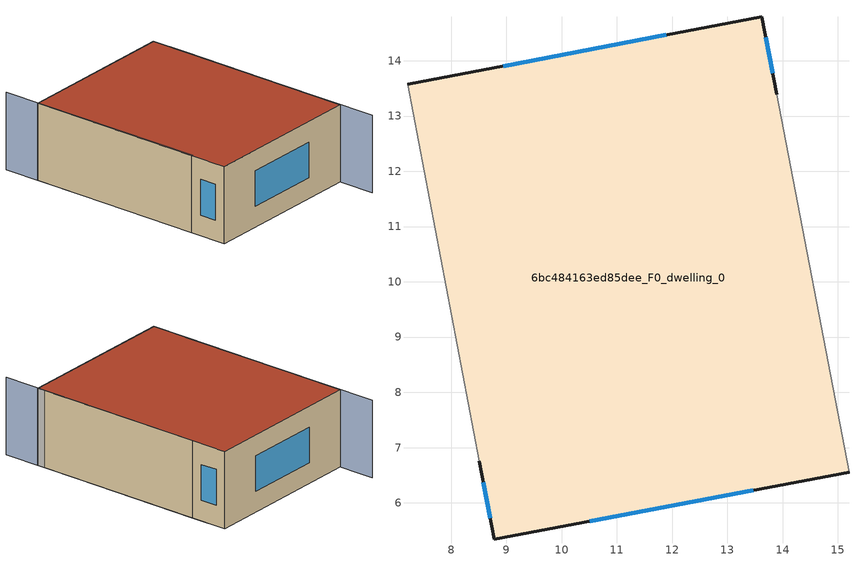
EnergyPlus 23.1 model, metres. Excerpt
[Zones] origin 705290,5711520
6bc484163ed85dee_F0_dwelling_0
 floor ground (EU_floor_Construction): 15.2,6.56 13.9,13.4 13.62,14.8 7.21,13.57 8.51,6.75 8.78,5.34 z0
 wall outside (EU_wall_Construction): 7.21,13.57 13.62,14.8 13.9,13.4 / 15.2,6.56 8.78,5.34 8.51,6.75 z0:3
 wall adiabatic (EU_wall_Construction): 8.51,6.75 7.21,13.57 / 13.9,13.4 15.2,6.56 z0:3
 window (EU_Window_Construction): 8.94,13.9 11.89,14.47 / 13.7,14.42 13.82,13.77 / 13.47,6.23 10.51,5.67 / 8.71,5.72 8.58,6.37 z0.81:2.19
 roof outside (EU_roof_Construction): 13.62,14.8 13.9,13.4 15.2,6.56 8.78,5.34 8.51,6.75 7.21,13.57 z3
shading: 6.94,14.96 8.54,6.76 / 15.47,5.16 13.89,13.39 z0:3
[Building]
EU S2 Campaign: North Axis=0; Terrain=City; Solar Distribution=FullExterior
[Site:Location]
London: Latitude=51.5; Longitude=-0.5; Time Zone=0; Elevation=25
[SizingPeriod:WeatherFileDays]
AnnualSizingPeriod: Begin Month=1; Begin Day of Month=1; End Month=12; End Day of Month=31; Day of Week for Start Day=Monday; Use Weather File Daylight Saving Period=No; Use Weather File Rain and Snow Indicators=No
[MATERIAL]
EU_InternalMass_Material: Roughness=MediumRough; Thickness=0.1; Conductivity=1; Density=1800; Specific Heat=900; Thermal Absorptance=0.9; Solar Absorptance=0.7; Visible Absorptance=0.7
[MATERIAL:NOMASS] Roughness=MediumRough; Thermal Absorptance=0.9; Solar Absorptance=0.7; Visible Absorptance=0.7
Name | Thermal Resistance
EU_wall_NoMass | 0.555556
EU_roof_NoMass | 0.510204
EU_floor_NoMass | 1.68919
[WINDOWMATERIAL:SIMPLEGLAZINGSYSTEM]
EU_Window_SimpleGlazing: UFactor=3.96; Solar Heat Gain Coefficient=0.85; Visible Transmittance=0.85
[CONSTRUCTION]
EU_wall_Construction: EU_wall_NoMass
EU_roof_Construction: EU_roof_NoMass
EU_floor_Construction: EU_floor_NoMass
EU_InternalMass_Construction: EU_InternalMass_Material
EU_Window_Construction: EU_Window_SimpleGlazing
[ZONE]
6bc484163ed85dee_F0_dwelling_0: Type=1; Multiplier=1; Ceiling Height=autocalculate; Volume=164.406; Floor Area=autocalculate; Part of Total Floor Area=Yes
[INTERNALMASS]
6bc484163ed85dee_F0_dwelling_0_EU_InternalMass: Construction=EU_InternalMass_Construction; Zone or ZoneList=6bc484163ed85dee_F0_dwelling_0; Surface Area=54.8023
[OTHEREQUIPMENT]
EU_Step8_InternalGain_6bc484163ed85dee_F0_dwelling_0_f000: Fuel Type=Electricity; Zone or ZoneList or Space or SpaceList=6bc484163ed85dee_F0_dwelling_0; Schedule=EU_Step8_GainSchedule_6bc484163ed85dee_F0_dwelling_0_f000; Design Level Calculation Method=Watts/Area; Power per Zone Floor Area=1; Fraction Latent=0; Fraction Radiant=0; Fraction Lost=0; Carbon Dioxide Generation Rate=0; EndUse Subcategory=EU_Step8_InternalGains
[ZONEVENTILATION:DESIGNFLOWRATE]
EU_ConstantAir_6bc484163ed85dee_F0_dwelling_0: Zone or ZoneList or Space or SpaceList=6bc484163ed85dee_F0_dwelling_0; Schedule=EU_AlwaysOn; Design Flow Rate Calculation Method=AirChanges/Hour; Air Changes per Hour=0.48; Ventilation Type=Natural; Fan Pressure Rise=0; Fan Total Efficiency=1; Constant Term Coefficient=1; Temperature Term Coefficient=0; Velocity Term Coefficient=0; Velocity Squared Term Coefficient=0; Minimum Indoor Temperature=-100; Maximum Indoor Temperature=100; Delta Temperature=-100; Minimum Outdoor Temperature=-100; Maximum Outdoor Temperature=100; Maximum Wind Speed=40
[HVACTEMPLATE:THERMOSTAT]
EU_HeatOnly_6bc484163ed85dee_F0_dwelling_0: Constant Heating Setpoint=20; Constant Cooling Setpoint=50
[HVACTEMPLATE:ZONE:IDEALLOADSAIRSYSTEM]
6bc484163ed85dee_F0_dwelling_0: Template Thermostat=EU_HeatOnly_6bc484163ed85dee_F0_dwelling_0; System Availability Schedule=EU_AlwaysOn; Maximum Heating Supply Air Temperature=50; Minimum Cooling Supply Air Temperature=13; Maximum Heating Supply Air Humidity Ratio=0.0156; Minimum Cooling Supply Air Humidity Ratio=0.0077; Heating Limit=NoLimit; Cooling Limit=NoLimit; Heating Availability Schedule=EU_AlwaysOn; Cooling Availability Schedule=EU_CoolingOff; Dehumidification Control Type=ConstantSensibleHeatRatio; Cooling Sensible Heat Ratio=0.7; Dehumidification Setpoint=60; Humidification Control Type=None; Humidification Setpoint=30; Outdoor Air Method=None; Outdoor Air Flow Rate per Person=0.00944; Outdoor Air Flow Rate per Zone Floor Area=0; Outdoor Air Flow Rate per Zone=0; Demand Controlled Ventilation Type=None; Outdoor Air Economizer Type=NoEconomizer; Heat Recovery Type=None; Sensible Heat Recovery Effectiveness=0.7; Latent Heat Recovery Effectiveness=0.65
[SIZING:ZONE]
6bc484163ed85dee_F0_dwelling_0: Zone Cooling Design Supply Air Temperature Input Method=SupplyAirTemperature; Zone Cooling Design Supply Air Temperature=13; Zone Heating Design Supply Air Temperature Input Method=SupplyAirTemperature; Zone Heating Design Supply Air Temperature=50; Zone Cooling Design Supply Air Humidity Ratio=0.008; Zone Heating Design Supply Air Humidity Ratio=0.008; Cooling Design Air Flow Method=DesignDay; Cooling Design Air Flow Rate=0; Cooling Minimum Air Flow per Zone Floor Area=0.000762; Cooling Minimum Air Flow=0; Cooling Minimum Air Flow Fraction=0.2; Heating Design Air Flow Method=DesignDay; Heating Design Air Flow Rate=0; Heating Maximum Air Flow per Zone Floor Area=0.002032; Heating Maximum Air Flow=0.141576; Heating Maximum Air Flow Fraction=0.3; Account for Dedicated Outdoor Air System=No; Dedicated Outdoor Air System Control Strategy=NeutralSupplyAir; Dedicated Outdoor Air Low Setpoint Temperature for Design=autosize; Dedicated Outdoor Air High Setpoint Temperature for Design=autosize; Zone Load Sizing Method=Sensible Load Only No Latent Load; Zone Latent Cooling Design Supply Air Humidity Ratio Input Method=HumidityRatioDifference; Zone Cooling Design Supply Air Humidity Ratio Difference=0.005; Zone Latent Heating Design Supply Air Humidity Ratio Input Method=HumidityRatioDifference; Zone Humidification Design Supply Air Humidity Ratio Difference=0.005
[SCHEDULE:CONSTANT]
Name | Hourly Value
EU_AlwaysOn | 1
EU_CoolingOff | 0
[SCHEDULE:FILE]
EU_Step8_GainSchedule_6bc484163ed85dee_F0_dwelling_0_f000: File=../../schedules/6bc484163ed85dee/6bc484163ed85dee_F0_dwelling_0_f000_gain.csv; Column Number=1; Rows to Skip at Top=0; Number of Hours of Data=8760; Column Separator=Comma; Interpolate to Timestep=No; Minutes per Item=60; Adjust Schedule for Daylight Savings=Yes
